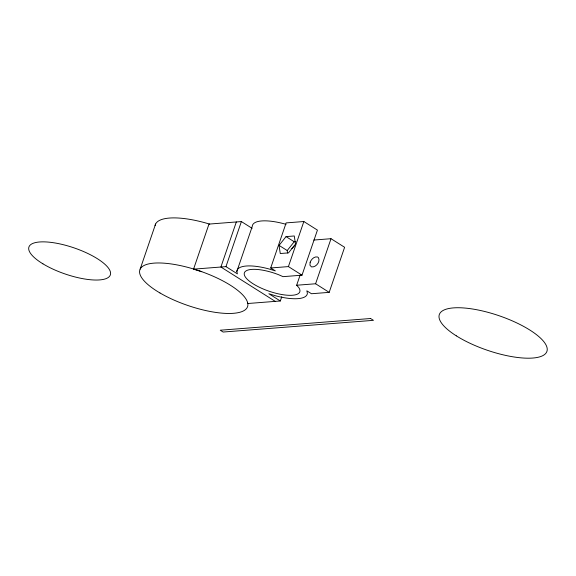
<?xml version="1.0" encoding="UTF-8"?>
<svg xmlns="http://www.w3.org/2000/svg" width="576" height="576" viewBox="0 0 576 576"><rect width="100%" height="100%" fill="white"/><g stroke="black" fill="none" stroke-linecap="round" stroke-linejoin="round"><path stroke-width="0.86" d="M247.558 302.4L247.493 303.538L280.318 300.982L281.772 296.734M140.155 269.114L155.585 224.042M201.773 271.699L193.55 269.15L208.98 224.086L241.387 221.566L252.115 228.341M236.333 221.954L220.903 267.026L275.256 301.378M193.55 269.15L225.958 266.63L241.387 221.566M225.958 266.63L237.398 273.859L236.844 271.454L252.274 226.39A37.195 11.923 18.9 0 1 284.436 223.884L286.027 224.374M236.844 271.454A37.195 11.923 18.9 0 1 269.006 268.956L275.35 270.907L270.706 267.97L286.135 222.905L303.847 221.522L317.434 230.112L302.004 275.184L283.061 276.653L278.352 274.608A29.29 9.389 18.9 0 0 244.246 273.384A29.29 9.389 18.9 0 0 275.573 293.177A29.29 9.389 18.9 0 0 298.714 287.489L296.654 285.242L300.146 275.04M270.706 267.97L288.418 266.594L303.847 221.522M296.654 285.242L315.59 283.766L331.02 238.702L344.614 247.291L329.184 292.356L311.472 293.738L306.828 290.801L307.382 293.206A37.195 11.923 18.9 0 1 275.22 295.704L268.877 293.753L280.318 300.982M291.881 248.638L294.314 245.966M279.05 245.39L286.056 236.614L294.278 235.973L295.495 244.109L288.49 252.886L280.267 253.526L279.05 245.39L287.208 250.538L287.568 252.979M287.208 250.538L294.214 241.762L295.855 241.639M313.805 240.041L331.02 238.702M286.056 236.614L294.214 241.762M288.418 266.594L302.004 275.184M315.59 283.766L329.184 292.356M155.088 225.554A56.916 18.245 18.9 0 1 209.722 224.15M310.154 262.26L309.946 265.198L311.458 266.89C315.95 267.624 320.674 261.706 318.398 257.594L317.448 256.961C314.086 256.313 311.263 259.387 310.154 262.26M370.57 318.514L220.248 330.214L223.135 332.035L373.45 320.335L370.57 318.514M456.286 335.83A56.873 18.238 18.9 0 0 545.882 353.246A56.873 18.238 18.9 0 0 477.158 309.816A56.873 18.238 18.9 0 0 456.286 335.83M42.905 263.815A43.027 13.795 18.9 0 0 109.872 275.861A43.027 13.795 18.9 0 0 56.138 243.166A43.027 13.795 18.9 0 0 42.905 263.815M159.977 292.968A56.916 18.245 18.9 0 0 247.298 307.325A56.916 18.245 18.9 0 0 173.909 264.362A56.916 18.245 18.9 0 0 159.977 292.968"/></g></svg>
